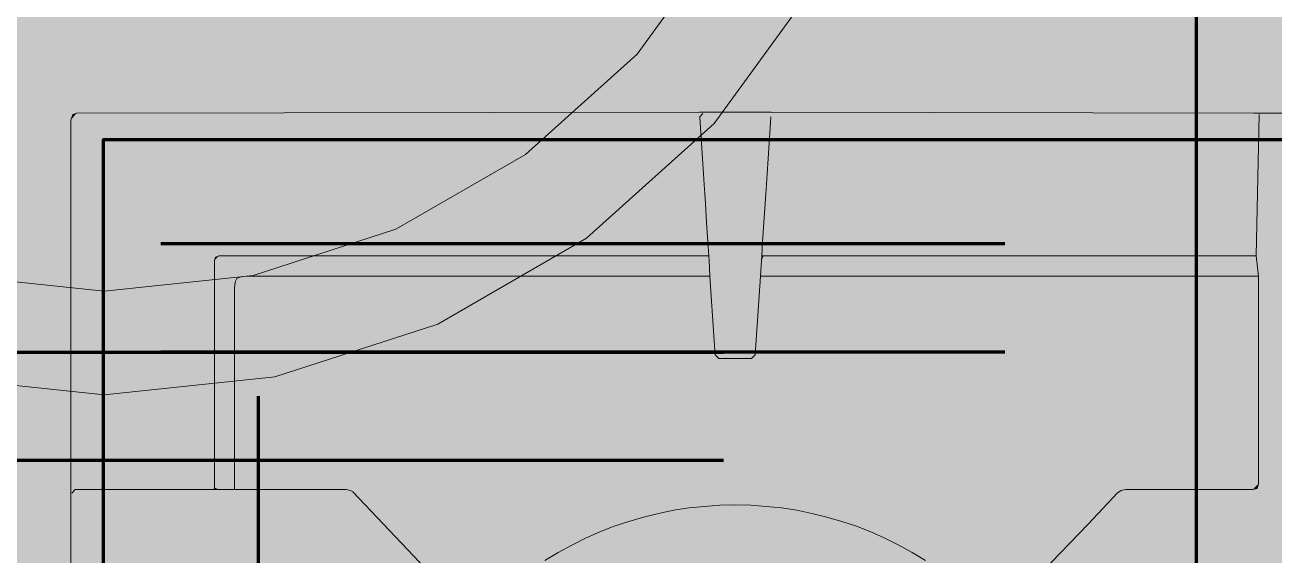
# Model space of a CAD drawing. Header units: inches. Extents: x -355 to 955, y -237 to 947.
# Drawn here: x 370.65 to 381.3, y 120.17 to 124.69 of the extents above; entities that cross this region are included whole.
import ezdxf

# ---------------------------------------------------------------- set-up
doc = ezdxf.new("R2010")
doc.units = ezdxf.units.IN
doc.header["$LTSCALE"] = 96
doc.header["$MEASUREMENT"] = 0
doc.linetypes.add('Dot', pattern=[0.15, 0.075, -0.075])
for name, color, linetype, lineweight, true_color in [('Cabinets_  Base-2', 7, 'Dot', 211, 0xa66968), ('Cabinets_  Base-3', 7, 'Dot', 211, 0xa66968), ('Cabinets_ Countertops-2', 7, 'Continuous', 211, 0x804040), ('Cabinets_ Countertops-3', 7, 'Continuous', 211, 0x804040), ('CAD_  Default-2', 7, 'Continuous', 158, 0x000000), ('CAD_  Default-3', 7, 'Continuous', 158, 0x000000), ('Fixtures_ Interior-2', 7, 'Continuous', 158, 0x804040), ('Furniture_ Interior-2', 7, 'Continuous', 211, 0x8080c0), ('Furniture_ Interior-3', 7, 'Continuous', 211, 0x8080c0)]:
    doc.layers.add(name, color=color, linetype=linetype, lineweight=lineweight, true_color=true_color)

# ---------------------------------------------------------------- blocks, each defined once
blk = doc.blocks.new('RC-30')
at = {"layer": 'Fixtures_ Interior-2', "color": 17, "lineweight": 0, "true_color": 0x804040, "transparency": 33554687}
for p, q in [((-13.736, 10.109), (-14.943, 10.135)), ((-13.562, 5.881), (-13.562, 10.128)), ((-11.743, 8.994), (-11.743, 9.15)), ((-11.207, 7.176), (-11.139, 7.289)), ((-11.27, 7.061), (-11.207, 7.176)), ((-11.27, 7.061), (-11.329, 6.943)), ((-11.329, 6.943), (-11.382, 6.822)), ((-11.382, 6.822), (-11.43, 6.699)), ((-11.43, 6.699), (-11.472, 6.575)), ((-11.509, 6.448), (-11.472, 6.575)), ((-11.509, 6.448), (-11.54, 6.32)), ((-11.54, 6.32), (-11.566, 6.191)), ((-11.586, 6.061), (-11.566, 6.191)), ((-14.921, 5.969), (-14.829, 5.963)), ((-14.435, 5.938), (-14.829, 5.963)), ((-11.586, 6.061), (-11.6, 5.93)), ((-14.344, 5.932), (-14.435, 5.938)), ((-14.344, 5.932), (-14.304, 5.929)), ((-14.304, 5.929), (-14.265, 5.927)), ((-14.265, 5.927), (-14.184, 5.921)), ((-14.02, 5.911), (-14.184, 5.921)), ((-11.6, 5.93), (-11.609, 5.798)), ((-12.862, 5.806), (-12.863, 5.752)), ((-11.612, 5.666), (-11.609, 5.798)), ((-11.609, 5.535), (-11.612, 5.666)), ((-12.862, 5.527), (-12.863, 5.581)), ((-14.02, 5.422), (-13.856, 5.433)), ((-13.775, 5.438), (-13.856, 5.433)), ((-13.775, 5.438), (-13.736, 5.441)), ((-11.609, 5.535), (-11.6, 5.403)), ((-14.921, 5.364), (-14.951, 5.391)), ((-14.921, 5.364), (-14.829, 5.37)), ((-14.829, 5.37), (-14.435, 5.395)), ((-14.435, 5.395), (-14.344, 5.401)), ((-14.344, 5.401), (-14.304, 5.404)), ((-14.265, 5.406), (-14.304, 5.404)), ((-14.184, 5.412), (-14.265, 5.406)), ((-14.02, 5.422), (-14.184, 5.412)), ((-11.586, 5.272), (-11.6, 5.403)), ((-11.586, 5.272), (-11.566, 5.142)), ((-11.54, 5.013), (-11.566, 5.142)), ((-11.54, 5.013), (-11.509, 4.885)), ((-11.472, 4.758), (-11.509, 4.885)), ((-11.43, 4.634), (-11.472, 4.758)), ((-11.382, 4.511), (-11.43, 4.634)), ((-11.382, 4.511), (-11.329, 4.39)), ((-11.329, 4.39), (-11.27, 4.272)), ((-11.207, 4.157), (-11.27, 4.272)), ((-11.207, 4.157), (-11.139, 4.044)), ((-11.743, 1.419), (-11.743, 2.193)), ((-13.561, 1.47), (-13.555, 1.441)), ((-13.542, 1.418), (-13.555, 1.441)), ((-13.52, 1.406), (-13.542, 1.418)), ((-13.49, 1.4), (-13.52, 1.406)), ((-11.743, 0.131), (-11.743, 1.104)), ((-11.743, 0.131), (-11.743, 0.039)), ((-11.743, 0.039), (-11.713, 0.01))]:
    blk.add_line(p, q, dxfattribs=at)
blk.add_lwpolyline([(-14.943, 0.018), (-14.952, 0.05), (-14.961, 5.361), (-14.961, 5.972), (-14.954, 10.088), (-14.954, 10.779), (-14.961, 14.894), (-14.961, 15.505), (-14.961, 20.827), (-14.952, 20.848), (-14.926, 20.864), (14.9, 20.864), (14.953, 20.829), (14.961, 20.778), (14.961, 0.089), (14.953, 0.037), (14.924, 0.007), (14.872, 0), (-14.894, 0)], close=True, dxfattribs=at)
for points in [[(-10.633, 3.441), (-11.724, 2.406), (-11.736, 2.385), (-11.743, 2.348), (-11.743, 2.193), (-11.743, 1.806), (-11.743, 1.419), (-11.743, 1.264), (-11.743, 1.224), (-11.761, 1.225), (-13.697, 1.225), (-13.726, 1.234), (-13.736, 1.264), (-13.736, 5.441), (-13.697, 5.443), (-13.562, 5.45), (-13.012, 5.488), (-12.892, 5.495), (-12.862, 5.527), (-12.862, 5.806), (-12.892, 5.837), (-13.562, 5.881), (-13.697, 5.89), (-13.736, 5.892), (-13.736, 5.909), (-13.736, 10.109), (-13.562, 10.128), (-11.792, 10.128), (-11.753, 10.118), (-11.743, 10.079), (-11.743, 8.994), (-11.736, 8.958), (-11.714, 8.927), (-11.448, 8.675), (-10.635, 7.89)], [(-14.02, 5.911), (-13.856, 5.9), (-13.736, 5.892)], [(-13.562, 5.45), (-13.562, 1.5), (-13.561, 1.47)], [(-11.743, 1.398), (-13.458, 1.398), (-13.49, 1.4)], [(-11.743, 1.224), (-11.743, 1.185), (-11.743, 1.104)]]:
    blk.add_lwpolyline(points, dxfattribs=at)
at = {"layer": 'Fixtures_ Interior-2', "color": 7, "lineweight": 0, "true_color": 0xffffff, "transparency": 33554687}
for points in [[(-14.954, 10.779), (14.961, 20.778), (-14.954, 10.779), (14.872, 0)], [(-14.954, 10.088), (-14.954, 10.779), (-14.954, 10.088), (14.872, 0)], [(-13.736, 10.109), (-13.562, 10.128), (-13.736, 10.109), (-11.736, 8.958)], [(-13.562, 10.128), (-11.792, 10.128), (-13.562, 10.128), (-11.743, 8.994)], [(-13.562, 10.128), (-11.743, 8.994), (-13.562, 10.128), (-11.736, 8.958)], [(-11.792, 10.128), (-11.753, 10.118), (-11.792, 10.128), (-11.743, 10.079)], [(-11.792, 10.128), (-11.743, 10.079), (-11.792, 10.128), (-11.743, 8.994)], [(-14.961, 5.972), (-14.954, 10.088), (-14.961, 5.972), (14.872, 0)], [(-13.736, 5.909), (-13.736, 10.109), (-13.736, 5.909), (-11.736, 8.958)], [(-13.736, 5.909), (-11.736, 8.958), (-13.736, 5.909), (-13.562, 5.881)], [(-11.736, 8.958), (-11.714, 8.927), (-11.736, 8.958), (-13.562, 5.881)], [(-11.714, 8.927), (-12.892, 5.837), (-11.714, 8.927), (-13.562, 5.881)], [(-11.714, 8.927), (-11.448, 8.675), (-11.714, 8.927), (-12.892, 5.837)], [(-11.448, 8.675), (-10.635, 7.89), (-11.448, 8.675), (-12.892, 5.837)], [(-10.635, 7.89), (-12.862, 5.806), (-10.635, 7.89), (-12.892, 5.837)], [(-10.635, 7.89), (-10.264, 7.551), (-10.635, 7.89), (-12.862, 5.806)], [(-10.264, 7.551), (-9.703, 7.019), (-10.264, 7.551), (-12.862, 5.806)], [(-9.703, 7.019), (-9.703, 4.323), (-9.703, 7.019), (-12.862, 5.806)], [(-14.961, 5.361), (-14.961, 5.972), (-14.961, 5.361), (14.872, 0)], [(-13.736, 5.892), (-13.736, 5.909), (-13.736, 5.892), (-13.697, 5.89)], [(-13.736, 5.909), (-13.562, 5.881), (-13.736, 5.909), (-13.697, 5.89)], [(-9.703, 4.323), (-12.862, 5.527), (-9.703, 4.323), (-12.862, 5.806)], [(-11.736, 2.385), (-13.736, 5.441), (-11.736, 2.385), (-13.697, 5.443)], [(-11.736, 2.385), (-13.736, 1.264), (-11.736, 2.385), (-13.736, 5.441)], [(-11.736, 2.385), (-13.697, 5.443), (-11.736, 2.385), (-13.562, 5.45)], [(-11.724, 2.406), (-13.562, 5.45), (-11.724, 2.406), (-13.012, 5.488)], [(-11.724, 2.406), (-11.736, 2.385), (-11.724, 2.406), (-13.562, 5.45)], [(-11.724, 2.406), (-13.012, 5.488), (-11.724, 2.406), (-12.892, 5.495)], [(-10.633, 3.441), (-12.892, 5.495), (-10.633, 3.441), (-12.862, 5.527)], [(-10.633, 3.441), (-11.724, 2.406), (-10.633, 3.441), (-12.892, 5.495)], [(-9.703, 4.323), (-9.969, 4.071), (-9.703, 4.323), (-12.862, 5.527)], [(-9.969, 4.071), (-10.277, 3.793), (-9.969, 4.071), (-12.862, 5.527)], [(-10.277, 3.793), (-10.633, 3.441), (-10.277, 3.793), (-12.862, 5.527)], [(-14.894, 0), (-14.952, 0.05), (-14.894, 0), (-14.961, 5.361)], [(-14.894, 0), (-14.961, 5.361), (-14.894, 0), (14.872, 0)], [(-11.736, 2.385), (-11.743, 2.348), (-11.736, 2.385), (-13.736, 1.264)], [(-11.743, 2.348), (-11.743, 2.193), (-11.743, 2.348), (-13.736, 1.264)], [(-11.743, 2.193), (-13.697, 1.225), (-11.743, 2.193), (-13.736, 1.264)], [(-11.743, 2.193), (-11.743, 1.806), (-11.743, 2.193), (-13.697, 1.225)], [(-11.743, 1.806), (-11.743, 1.419), (-11.743, 1.806), (-13.697, 1.225)], [(-11.743, 1.419), (-11.761, 1.225), (-11.743, 1.419), (-13.697, 1.225)], [(-11.743, 1.419), (-11.743, 1.264), (-11.743, 1.419), (-11.761, 1.225)], [(-13.697, 1.225), (-13.726, 1.234), (-13.697, 1.225), (-13.736, 1.264)], [(-11.743, 1.264), (-11.743, 1.224), (-11.743, 1.264), (-11.761, 1.225)], [(-14.894, 0), (-14.943, 0.018), (-14.894, 0), (-14.952, 0.05)]]:
    blk.add_solid(points, dxfattribs=at)
blk = doc.blocks.new('Diner Stool')
at = {"color": 163, "linetype": 'Continuous', "lineweight": 0, "true_color": 0x8080c0, "transparency": 33554687}
blk.add_lwpolyline([(1.272, 1.018), (0, 0.884), (-1.272, 1.018), (-2.488, 1.413), (-3.595, 2.052), (-4.545, 2.907), (-5.297, 3.942), (-5.817, 5.11), (-6.083, 6.361), (-6.083, 7.639), (-5.817, 8.89), (-5.297, 10.058), (-4.545, 11.093), (-3.595, 11.948), (-2.488, 12.587), (-1.272, 12.982), (0, 13.116), (1.272, 12.982)], dxfattribs=at)
at = {"color": 7, "linetype": 'Continuous', "lineweight": 0, "true_color": 0xffffff, "transparency": 33554687}
for points in [[(-1.272, 12.982), (0, 13.116), (-1.272, 12.982), (1.272, 12.982)], [(-2.488, 12.587), (-1.272, 12.982), (-2.488, 12.587), (1.272, 12.982)], [(-2.488, 12.587), (1.272, 12.982), (-2.488, 12.587), (2.488, 1.413)], [(-5.297, 10.058), (-4.545, 11.093), (-5.297, 10.058), (-2.488, 12.587)], [(-5.297, 10.058), (-2.488, 12.587), (-5.297, 10.058), (-2.488, 1.413)], [(-4.545, 11.093), (-3.595, 11.948), (-4.545, 11.093), (-2.488, 12.587)], [(-2.488, 12.587), (2.488, 1.413), (-2.488, 12.587), (-2.488, 1.413)]]:
    blk.add_solid(points, dxfattribs=at)
at = {"layer": 'Furniture_ Interior-2', "color": 163, "lineweight": 0, "true_color": 0x8080c0, "transparency": 33554687}
blk.add_lwpolyline([(1.455, 0.153), (0, 0), (-1.455, 0.153), (-2.847, 0.605), (-4.115, 1.337), (-5.202, 2.316), (-6.062, 3.5), (-6.657, 4.837), (-6.962, 6.268), (-6.962, 7.732), (-6.657, 9.163), (-6.062, 10.5), (-5.202, 11.684), (-4.115, 12.663), (-2.847, 13.395), (-1.455, 13.847), (0, 14), (1.455, 13.847)], dxfattribs=at)
at = {"layer": 'Furniture_ Interior-2', "color": 7, "lineweight": 0, "true_color": 0xffffff, "transparency": 33554687}
for points in [[(-1.455, 13.847), (0, 14), (-1.455, 13.847), (1.455, 13.847)], [(-5.202, 2.316), (-5.202, 11.684), (-5.202, 2.316), (-1.455, 13.847)], [(-5.202, 11.684), (-4.115, 12.663), (-5.202, 11.684), (-1.455, 13.847)], [(-5.202, 2.316), (-1.455, 13.847), (-5.202, 2.316), (-1.455, 0.153)], [(-4.115, 12.663), (-2.847, 13.395), (-4.115, 12.663), (-1.455, 13.847)], [(-1.455, 13.847), (1.455, 13.847), (-1.455, 13.847), (-1.455, 0.153)], [(1.455, 13.847), (1.455, 0.153), (1.455, 13.847), (-1.455, 0.153)], [(-5.202, 2.316), (-6.657, 4.837), (-5.202, 2.316), (-5.202, 11.684)], [(-6.657, 4.837), (-6.657, 9.163), (-6.657, 4.837), (-5.202, 11.684)], [(-6.657, 9.163), (-6.062, 10.5), (-6.657, 9.163), (-5.202, 11.684)]]:
    blk.add_solid(points, dxfattribs=at)

msp = doc.modelspace()

# ---------------------------------------------------------------- linework, layer by layer
at = {"layer": 'Cabinets_  Base-2', "color": 35, "true_color": 0xa66968, "transparency": 33554687}
for p, q in [((393.406, 122.826), (369.406, 122.826)), ((369.406, 120.98), (393.406, 120.98))]:
    msp.add_line(p, q, dxfattribs=at)
for points in [[(393.406, 143.826), (393.406, 121.903), (369.406, 121.903), (369.406, 143.826)], [(393.406, 121.903), (393.406, 95.64), (369.406, 95.64), (369.406, 121.903)]]:
    msp.add_lwpolyline(points, close=True, dxfattribs=at)
at = {"layer": 'Cabinets_  Base-2', "color": 7, "true_color": 0xf1f1f1, "transparency": 33554687}
for points in [[(369.406, 143.826), (393.406, 143.826), (369.406, 143.826), (393.406, 121.903)], [(369.406, 143.826), (393.406, 121.903), (369.406, 143.826), (369.406, 121.903)], [(369.406, 121.903), (393.406, 121.903), (369.406, 121.903), (393.406, 95.64)], [(369.406, 121.903), (393.406, 95.64), (369.406, 121.903), (369.406, 95.64)]]:
    msp.add_solid(points, dxfattribs=at)
at = {"layer": 'Cabinets_  Base-3', "color": 35, "true_color": 0xa66968, "transparency": 33554687}
for p, q in [((348.638, 121.526), (372.638, 121.526)), ((372.638, 121.526), (372.638, 109.526))]:
    msp.add_line(p, q, dxfattribs=at)
msp.add_lwpolyline([(348.638, 121.526), (372.638, 121.526), (372.638, 109.526), (348.638, 109.526)], close=True, dxfattribs=at)
at = {"layer": 'Cabinets_  Base-3', "color": 7, "true_color": 0xf1f1f1, "transparency": 33554687}
for points in [[(348.638, 109.526), (348.638, 121.526), (348.638, 109.526), (372.638, 109.526)], [(348.638, 121.526), (372.638, 121.526), (348.638, 121.526), (372.638, 109.526)]]:
    msp.add_solid(points, dxfattribs=at)
at = {"layer": 'Cabinets_ Countertops-2', "transparency": 33554687}
msp.add_lwpolyline([(371.316, 94.535), (391.688, 94.535), (391.688, 95.64), (391.688, 121.903), (391.688, 123.715), (371.316, 123.715), (371.316, 121.903), (371.316, 95.64)], close=True, dxfattribs=at)
at = {"layer": 'Cabinets_ Countertops-3', "transparency": 33554687}
msp.add_lwpolyline([(317.013, 108.537, -0.414214), (316.638, 108.912), (316.638, 129.162, -0.414214), (317.013, 129.537), (348.638, 129.537), (348.638, 129.526), (380.263, 129.526, -0.414214), (380.638, 129.151), (380.638, 108.901, -0.414214), (380.263, 108.526), (348.638, 108.526), (348.638, 108.537)], format="xyb", close=True, dxfattribs=at)
at = {"layer": 'CAD_  Default-2', "color": 18, "linetype": 'Continuous', "lineweight": 0, "true_color": 0x000000, "transparency": 33554687}
msp.add_lwpolyline([(371.316, 94.535), (391.688, 94.535), (391.688, 95.64), (391.688, 121.903), (391.688, 123.715), (371.316, 123.715), (371.316, 121.903), (371.316, 95.64)], close=True, dxfattribs=at)
at = {"layer": 'CAD_  Default-2', "color": 7, "linetype": 'Continuous', "lineweight": 0, "true_color": 0xf1f1f1, "transparency": 33554687}
for points in [[(368.406, 165.451), (393.406, 165.826), (368.406, 165.451), (371.316, 123.715)], [(393.406, 165.826), (391.688, 123.715), (393.406, 165.826), (371.316, 123.715)], [(368.406, 165.451), (371.316, 123.715), (368.406, 165.451), (368.406, 116.992)], [(371.316, 123.715), (371.316, 121.903), (371.316, 123.715), (368.406, 116.992)], [(368.406, 116.992), (371.316, 121.903), (368.406, 116.992), (371.316, 114.323)]]:
    msp.add_solid(points, dxfattribs=at)
at = {"layer": 'CAD_  Default-3', "color": 18, "linetype": 'Continuous', "lineweight": 0, "true_color": 0x000000, "transparency": 33554687}
msp.add_lwpolyline([(317.013, 108.537, -0.414214), (316.638, 108.912), (316.638, 129.162, -0.414214), (317.013, 129.537), (348.638, 129.537), (348.638, 129.526), (380.263, 129.526, -0.414214), (380.638, 129.151), (380.638, 108.901, -0.414214), (380.263, 108.526), (348.638, 108.526), (348.638, 108.537)], format="xyb", close=True, dxfattribs=at)
at = {"layer": 'CAD_  Default-3', "color": 7, "linetype": 'Continuous', "lineweight": 0, "true_color": 0xf1f1f1, "transparency": 33554687}
for points in [[(348.638, 129.526), (380.263, 129.526), (348.638, 129.526), (348.638, 108.537)], [(380.263, 129.526), (380.263, 108.526), (380.263, 129.526), (348.638, 108.537)], [(380.263, 129.526), (380.638, 129.151), (380.263, 129.526), (380.638, 108.901)], [(380.263, 129.526), (380.638, 108.901), (380.263, 129.526), (380.263, 108.526)]]:
    msp.add_solid(points, dxfattribs=at)

# ---------------------------------------------------------------- block references
at = {"layer": 'Fixtures_ Interior-2', "linetype": 'Continuous', "lineweight": 0, "transparency": 33554687, "xscale": 1.000544786453247, "yscale": 1.000421762466431, "rotation": 270}
msp.add_blockref('RC-30', (371.038, 108.98), dxfattribs=at)
at = {"layer": 'Furniture_ Interior-3', "transparency": 33554687, "rotation": 180}
msp.add_blockref('Diner Stool', (371.324, 135.537), dxfattribs=at)

doc.saveas('drawing.dxf')
